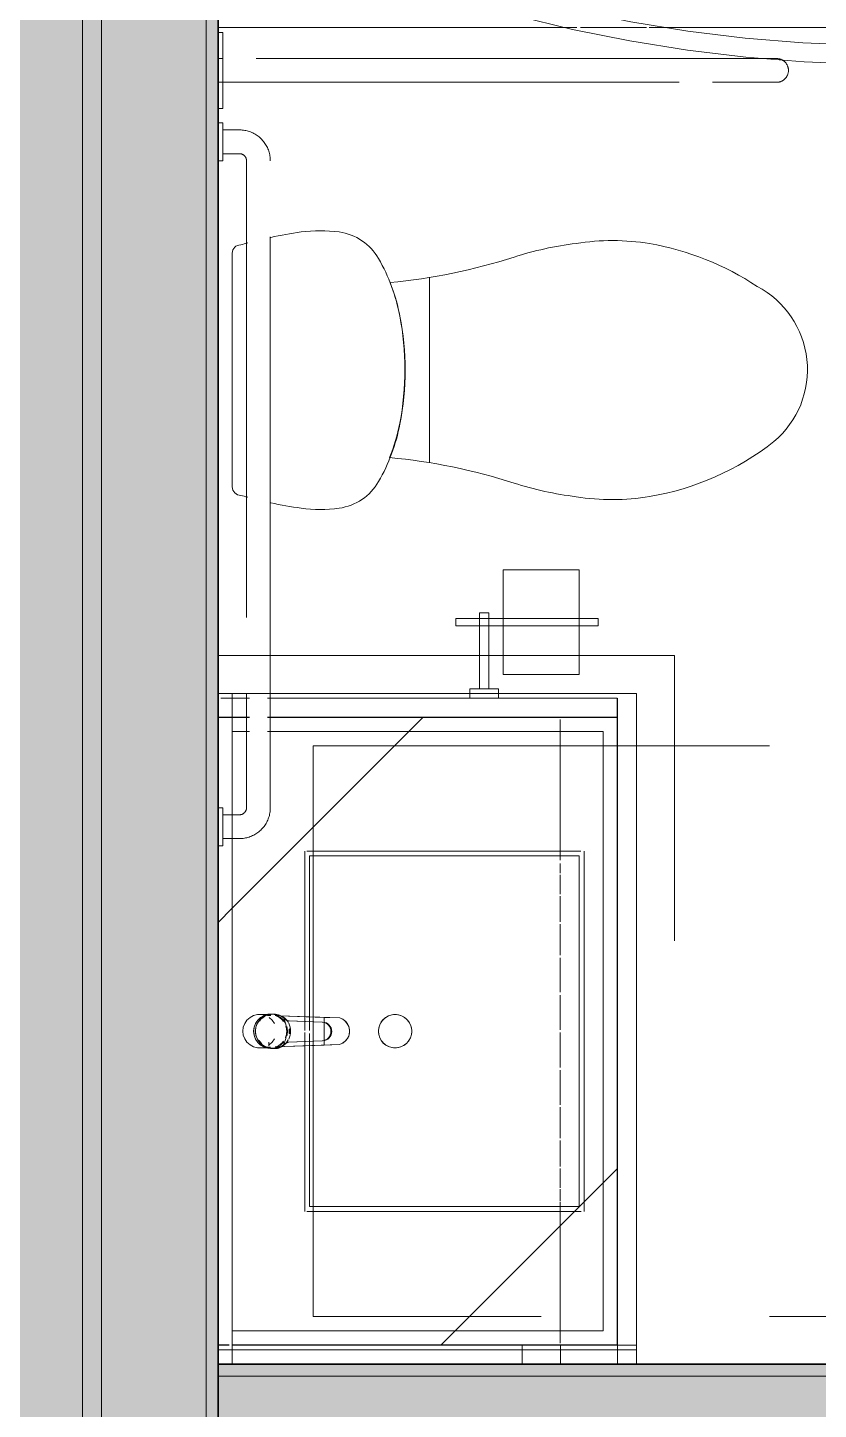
# Model space of a CAD drawing. Header units: inches. Extents: x 6 to 8416, y -388 to 6104.
# Drawn here: x 7219.4 to 7261, y 154.8 to 227.4 of the extents above; entities that cross this region are included whole.
import ezdxf

# ---------------------------------------------------------------- set-up
doc = ezdxf.new("R2010")
doc.units = ezdxf.units.IN
doc.header["$MEASUREMENT"] = 0
for name, pattern in [('Dash 1_16_', [48, 24, -24]), ('Hidden 1_16_', [36, 24, -12]), ('Hidden 3_16_', [13.5, 9, -4.5])]:
    doc.linetypes.add(name, pattern=pattern)
for name, color, linetype, lineweight in [('A-GENM', 13, 'Continuous', 18), ('A-ROOM', 32, 'Continuous', 13), ('A-WALL', 113, 'Continuous', 25), ('A-WALL-PATT', 111, 'Continuous', 35), ('I-WALL', 2, 'Continuous', 25), ('P-SANR-FIXT', 6, 'Continuous', 18), ('Q-CASE', 31, 'Continuous', 18), ('Q-SPCQ', 91, 'Continuous', 18)]:
    doc.layers.add(name, color=color, linetype=linetype, lineweight=lineweight)
pattern_1 = [(315, (-172.448, 3102.125), (16.97056, 16.97056), [])]

# ---------------------------------------------------------------- blocks, each defined once
blk = doc.blocks.new('z Nested-Lav Basin-Rectangular - Rectangular-V115-LEVEL 3 - PLAN Copy 1 Copy 1')
at = {"layer": 'P-SANR-FIXT', "lineweight": 9}
for p, q in [((-9.469, 7.387), (-0.764, 7.387)), ((-9.469, 7.282), (-9.469, -7.141)), ((-0.537, 7.387), (-0.768, 7.387)), ((-0.764, 7.387), (-0.534, 7.387)), ((-0.073, 7.387), (-0.537, 7.387)), ((-0.534, 7.387), (-0.073, 7.387)), ((0.032, 7.387), (0.508, 7.387)), ((0.51, 7.387), (0.032, 7.387)), ((0.508, 7.387), (0.764, 7.387)), ((0.768, 7.387), (0.51, 7.387)), ((0.764, 7.387), (9.469, 7.387)), ((9.231, 7.387), (8.531, 7.387)), ((9.469, 7.387), (9.231, 7.387)), ((9.469, -7.139), (9.469, 7.278)), ((-9.219, -7.051), (-9.219, 7.137)), ((-9.219, 7.137), (-0.754, 7.137)), ((-0.759, 7.137), (-0.528, 7.137)), ((-0.754, 7.137), (-0.525, 7.137)), ((-0.528, 7.137), (-0.114, 7.137)), ((-0.525, 7.137), (-0.114, 7.137)), ((0.031, 7.137), (0.499, 7.137)), ((0.031, 7.137), (0.501, 7.137)), ((0.499, 7.137), (0.754, 7.137)), ((0.501, 7.137), (0.759, 7.137)), ((0.754, 7.137), (9.219, 7.137)), ((9.219, 7.137), (9.219, -7.051)), ((9.219, -7.051), (-9.219, -7.051)), ((9.469, -7.301), (-9.469, -7.301))]:
    blk.add_line(p, q, dxfattribs=at)
at = {"layer": 'P-SANR-FIXT', "lineweight": 9, "flags": 128}
for points in [[(-0.768, 7.387), (-2.107, 7.387), (-4.108, 7.387), (-5.904, 7.387), (-7.403, 7.387), (-8.531, 7.387), (-9.231, 7.387), (-9.469, 7.387)], [(8.531, 7.387), (7.403, 7.387), (5.904, 7.387), (4.108, 7.387), (2.107, 7.387), (0.768, 7.387)], [(-9.219, 7.137), (-8.988, 7.137), (-8.306, 7.137), (-7.208, 7.137), (-5.748, 7.137), (-4, 7.137)], [(-4, 7.137), (-2.051, 7.137), (-0.759, 7.137)], [(0.759, 7.137), (2.051, 7.137), (4, 7.137), (5.748, 7.137), (7.208, 7.137)], [(7.208, 7.137), (8.306, 7.137), (8.988, 7.137), (9.219, 7.137)], [(9.219, -7.051), (8.988, -7.051), (8.306, -7.051), (7.208, -7.051), (5.748, -7.051), (4, -7.051), (2.051, -7.051), (0, -7.051), (-2.051, -7.051), (-4, -7.051), (-5.748, -7.051), (-7.208, -7.051), (-8.306, -7.051), (-8.988, -7.051), (-9.219, -7.051)], [(-9.469, -7.301), (-9.231, -7.301), (-8.531, -7.301), (-7.403, -7.301), (-5.904, -7.301), (-4.108, -7.301), (-2.107, -7.301), (0, -7.301)], [(0, -7.301), (2.107, -7.301), (4.108, -7.301), (5.904, -7.301), (7.403, -7.301), (8.531, -7.301), (9.231, -7.301), (9.469, -7.301)]]:
    blk.add_lwpolyline(points, dxfattribs=at)
at = {"layer": 'P-SANR-FIXT'}
blk.add_circle((0, 2.637), 0.875, dxfattribs=at)
at = {"layer": 'P-SANR-FIXT', "lineweight": 9}
for points in [[(-0.875, 2.637), (-0.875, 2.738), (-0.839, 2.942), (-0.684, 3.211), (-0.447, 3.41), (-0.155, 3.516), (0.155, 3.516), (0.447, 3.41), (0.684, 3.21), (0.839, 2.942), (0.875, 2.738), (0.875, 2.637)], [(-0.822, 2.936), (-0.857, 2.84), (-0.875, 2.738), (-0.875, 2.637)], [(-0.67, 3.199), (-0.736, 3.121), (-0.787, 3.032), (-0.822, 2.936)], [(-0.438, 3.394), (-0.526, 3.343), (-0.605, 3.277), (-0.67, 3.199)], [(-0.152, 3.498), (-0.252, 3.481), (-0.349, 3.445), (-0.438, 3.394)], [(0.152, 3.498), (0.052, 3.516), (-0.052, 3.516), (-0.152, 3.498)], [(0.438, 3.394), (0.349, 3.445), (0.252, 3.481), (0.152, 3.498)], [(0.67, 3.199), (0.605, 3.277), (0.526, 3.343), (0.438, 3.394)], [(0.822, 2.936), (0.787, 3.031), (0.736, 3.121), (0.67, 3.199)], [(0.875, 2.637), (0.875, 2.738), (0.857, 2.84), (0.822, 2.936)], [(-0.875, 2.637), (-0.875, 2.535), (-0.857, 2.433), (-0.822, 2.337)], [(0.875, 2.637), (0.875, 2.535), (0.839, 2.331), (0.684, 2.063), (0.447, 1.863), (0.155, 1.757), (-0.155, 1.757), (-0.447, 1.863), (-0.684, 2.062), (-0.839, 2.331), (-0.875, 2.535), (-0.875, 2.637)], [(-0.822, 2.337), (-0.787, 2.242), (-0.736, 2.152), (-0.67, 2.074)], [(0.67, 2.074), (0.736, 2.152), (0.787, 2.242), (0.822, 2.337)], [(0.822, 2.337), (0.857, 2.433), (0.875, 2.535), (0.875, 2.637)], [(-0.67, 2.074), (-0.605, 1.996), (-0.526, 1.93), (-0.438, 1.879)], [(-0.438, 1.879), (-0.349, 1.828), (-0.252, 1.793), (-0.152, 1.775)], [(-0.152, 1.775), (-0.052, 1.757), (0.052, 1.757), (0.152, 1.775)], [(0.152, 1.775), (0.252, 1.793), (0.349, 1.828), (0.438, 1.879)], [(0.438, 1.879), (0.526, 1.93), (0.605, 1.996), (0.67, 2.074)]]:
    blk.add_open_spline(points, degree=3, dxfattribs=at)
blk = doc.blocks.new('z Nested-Faucet-BA-Sngl Handle - Faucet-2223331-LEVEL 3 - PLAN Copy 1 Copy 1')
at = {"layer": 'P-SANR-FIXT'}
for p, q in [((-0.878, 1.628), (-0.878, 1.072)), ((-0.586, 1.721), (-0.73, 1.571)), ((0.878, 1.072), (0.878, 1.628)), ((-0.913, 0.847), (-0.913, 0.806)), ((-0.892, 1.197), (-0.904, 1.059)), ((-0.904, 1.059), (-0.904, 0.911)), ((-0.904, 1.059), (-0.901, 0.993)), ((-0.837, 1.3), (-0.837, 1.146)), ((-0.837, 1.146), (-0.837, 1.058)), ((-0.837, 1.058), (-0.829, 1.058)), ((-0.829, 1.058), (-0.837, 1.058)), ((-0.82, 0.808), (-0.697, -2.584)), ((-0.727, -1.767), (-0.82, 0.808)), ((-0.772, 1.146), (-0.57, 1.146)), ((-0.723, 1.126), (-0.582, 0.966)), ((-0.582, 0.966), (-0.408, 0.845)), ((0.408, 0.845), (0.582, 0.966)), ((0.582, 0.966), (0.723, 1.126)), ((0.828, 1.029), (0.835, 1.214)), ((0.836, 1.232), (0.832, 1.146)), ((0.836, 1.232), (0.85, 1.232)), ((0.85, 1.232), (0.836, 1.232)), ((0.85, 1.3), (0.85, 1.232)), ((0.85, 1.232), (0.85, 1.3)), ((0.89, 0.926), (0.89, 0.966)), ((0.904, 1.059), (0.892, 1.197)), ((0.901, 0.993), (0.904, 1.059)), ((0.904, 0.911), (0.904, 1.059)), ((-0.567, 0.126), (-0.5, -1.664)), ((-0.567, 0.085), (-0.567, 0.126)), ((-0.502, -1.664), (-0.567, 0.085)), ((-0.118, 0.06), (-0.118, 0.019)), ((-0.118, 0.019), (-0.114, 0.019)), ((-0.118, 0.019), (-0.114, 0.019)), ((-0.114, 0.019), (-0.102, 0.019)), ((-0.114, 0.019), (-0.102, 0.019)), ((-0.102, 0.019), (-0.084, 0.019)), ((-0.102, 0.019), (-0.084, 0.019)), ((-0.084, 0.019), (-0.059, 0.019)), ((-0.084, 0.019), (-0.059, 0.019)), ((-0.059, 0.019), (-0.031, 0.019)), ((-0.059, 0.019), (-0.031, 0.019)), ((-0.031, 0.019), (0, 0.019)), ((-0.031, 0.019), (0, 0.019)), ((0, 0.019), (0.031, 0.019)), ((0, 0.019), (0.031, 0.019)), ((0.031, 0.019), (0.059, 0.019)), ((0.031, 0.019), (0.059, 0.019)), ((0.059, 0.019), (0.084, 0.019)), ((0.059, 0.019), (0.084, 0.019)), ((0.084, 0.019), (0.102, 0.019)), ((0.084, 0.019), (0.102, 0.019)), ((0.102, 0.019), (0.114, 0.019)), ((0.102, 0.019), (0.114, 0.019)), ((0.114, 0.019), (0.118, 0.019)), ((0.114, 0.019), (0.118, 0.019)), ((0.118, 0.019), (0.118, 0.06)), ((0.476, -1.663), (0.538, 0.119)), ((0.538, 0.078), (0.477, -1.663)), ((0.538, 0.078), (0.538, 0.119)), ((0.608, 0.226), (0.608, 0.267)), ((0.697, -2.591), (0.812, 0.587)), ((0.812, 0.587), (0.727, -1.767)), ((-0.697, -2.584), (-0.727, -1.767)), ((-0.727, -1.767), (0.727, -1.767)), ((0.727, -1.767), (0.697, -2.591)), ((-0.63, -2.738), (-0.697, -2.584)), ((-0.53, -2.874), (-0.63, -2.738)), ((0.628, -2.745), (0.527, -2.879)), ((0.697, -2.591), (0.628, -2.745))]:
    blk.add_line(p, q, dxfattribs=at)
at = {"layer": 'P-SANR-FIXT', "flags": 128}
for points in [[(0, 2.513), (-0.21, 2.488), (-0.408, 2.412), (-0.582, 2.291), (-0.723, 2.131), (-0.821, 1.942), (-0.872, 1.735), (-0.872, 1.522), (-0.83, 1.338)], [(0.83, 1.338), (0.872, 1.522), (0.872, 1.735), (0.821, 1.942), (0.723, 2.131), (0.582, 2.291), (0.408, 2.412), (0.21, 2.488), (0, 2.513)], [(-0.74, 0.375), (-0.843, 0.574), (-0.897, 0.793), (-0.898, 1.019), (-0.846, 1.238), (-0.745, 1.438), (-0.601, 1.607), (-0.421, 1.736), (-0.217, 1.816), (0, 1.844)], [(-0.73, 1.571), (-0.834, 1.393), (-0.892, 1.197)], [(0, 1.929), (-0.211, 1.905), (-0.41, 1.834), (-0.586, 1.721)], [(0.892, 1.197), (0.834, 1.393), (0.73, 1.571), (0.586, 1.721), (0.41, 1.834), (0.211, 1.905), (0, 1.929)], [(0, 1.844), (0.217, 1.816), (0.421, 1.736), (0.601, 1.607), (0.745, 1.438), (0.846, 1.238), (0.898, 1.019), (0.897, 0.793), (0.843, 0.574), (0.74, 0.375)], [(0, 0.193), (-0.375, 0.243), (-0.74, 0.375)], [(0.74, 0.375), (0.38, 0.244), (0, 0.193)], [(-0.697, -2.584), (-0.622, -2.753), (-0.506, -2.898), (-0.358, -3.009), (-0.187, -3.079), (-0.003, -3.103), (0.181, -3.081), (0.353, -3.013), (0.503, -2.903), (0.62, -2.76), (0.697, -2.591)], [(0.527, -2.879), (0.397, -2.987), (0.246, -3.061), (0.081, -3.099), (-0.087, -3.098), (-0.251, -3.059), (-0.401, -2.982), (-0.53, -2.874)]]:
    blk.add_lwpolyline(points, dxfattribs=at)
at = {"layer": 'P-SANR-FIXT'}
for centre, major_axis, ratio, start_param, end_param in [((0, 1.072), (0.878, 0), 0.992546, 1.570796, 2.827433), ((0, 1.072), (-0.878, 0), 0.992546, 4.712389, 5.969026), ((0.006, 0.973), (0.888, 0), 0.981627, 0.933909, 2.665692), ((0.006, 0.932), (0.888, 0), 0.981627, 2.170897, 2.418294), ((0, 1.072), (0.878, 0), 0.992546, 0.314159, 1.570796), ((0, 1.072), (0.878, 0), 0.992546, 0.314159, 1.570796), ((0.011, 0.98), (0.879, 0), 0.981627, 0.042013, 0.933909), ((0.011, 0.939), (0.879, 0), 0.981627, 0.710935, 0.933909), ((0.011, 0.939), (0.879, 0), 0.981627, 0.487961, 0.710935), ((0.254, 0.847), (1.168, 0), 0.981627, 2.665692, 3.178986), ((0.254, 0.806), (1.168, 0), 0.981627, 2.964137, 3.178986), ((-0.322, 0.826), (0.591, 0), 0.981627, 3.178986, 3.714688), ((-0.322, 0.785), (0.591, 0), 0.981627, 3.178986, 3.714688), ((0, 1.061), (0.904, 0), 0.992546, 3.217646, 3.715894), ((0, 1.072), (0.878, 0), 0.992546, 5.340708, 5.969026), ((0, 1.072), (0.878, 0), 0.992546, 5.340708, 5.969026), ((0, 1.061), (0.904, 0), 0.992546, 5.760739, 5.987105), ((-0.314, 0.966), (1.204, 0), 0.981627, 5.996826, 6.325199), ((-0.314, 0.926), (1.204, 0), 0.981627, 5.996826, 6.161012), ((0, 1.072), (0.878, 0), 0.992546, 6.230844, 6.449596), ((-0.314, 0.926), (-1.204, 0), 0.981627, 3.01942, 3.141593), ((-0.314, 0.926), (1.204, 0), 0.981627, 0, 0.042013), ((0.566, 1.388), (1.648, 0), 0.981627, 3.714688, 3.860385), ((0.566, 1.348), (1.648, 0), 0.981627, 3.714688, 3.787537), ((0, 1.072), (0.878, 0), 0.992546, 3.551058, 4.075712), ((0, 1.072), (0.878, 0), 0.992546, 3.551058, 4.075712), ((0.566, 1.348), (1.648, 0), 0.981627, 3.787537, 3.860385), ((0, 1.061), (0.904, 0), 0.992546, 3.750335, 4.060308), ((0, 0.89), (0.904, 0), 0.992546, 3.752746, 4.180072), ((-1.05, 0), (0.5, 0), 0.981627, 0.402972, 0.718792), ((-1.05, -0.04), (0.5, 0), 0.981627, 0.258592, 0.718792), ((-1.05, 0), (0.5, 0), 0.981627, 0.258592, 0.402972), ((0, 0.89), (0.904, 0), 0.992546, 4.232568, 4.712389), ((0, 1.072), (0.878, 0), 0.992546, 4.304525, 4.702797), ((0, 1.072), (0.878, 0), 0.992546, 4.304525, 4.702797), ((0, 1.061), (0.904, 0), 0.992546, 4.44211, 4.712389), ((0, 1.061), (-0.904, 0), 0.992546, 1.570796, 1.844377), ((0, 0.89), (0.904, 0), 0.992546, 4.712389, 5.19221), ((0, 1.072), (0.878, 0), 0.992546, 4.721981, 5.021918), ((0, 1.072), (0.878, 0), 0.992546, 4.721981, 5.021918), ((0, 1.061), (0.904, 0), 0.992546, 5.210637, 5.708884), ((0, 0.89), (0.904, 0), 0.992546, 5.234976, 5.672032), ((1.193, -0.131), (0.689, 0), 0.981627, 2.584339, 2.826182), ((1.193, -0.091), (0.689, 0), 0.981627, 2.708663, 2.826182), ((1.193, -0.091), (0.689, 0), 0.981627, 2.584339, 2.708663), ((0.057, 0.859), (0.817, 0), 0.981627, 5.452534, 5.996826), ((0.057, 0.818), (0.817, 0), 0.981627, 5.452534, 5.633965), ((0.057, 0.818), (0.817, 0), 0.981627, 5.633965, 5.815395), ((0.057, 0.818), (0.817, 0), 0.981627, 5.815395, 5.996826), ((-0.012, -1.647), (0.488, 0), 0.981627, 3.17816, 6.248991), ((-0.012, -1.687), (0.488, 0), 0.981627, 3.17816, 6.248991)]:
    blk.add_ellipse(centre, major_axis=major_axis, ratio=ratio, start_param=start_param, end_param=end_param, dxfattribs=at)
for points in [[(-0.115, 0.063), (-0.117, 0.062), (-0.118, 0.061), (-0.118, 0.06)], [(-0.118, 0.06), (-0.118, 0.059), (-0.117, 0.058), (-0.115, 0.056)], [(-0.106, 0.065), (-0.108, 0.065), (-0.112, 0.064), (-0.114, 0.063), (-0.115, 0.063)], [(-0.115, 0.056), (-0.113, 0.055), (-0.11, 0.054), (-0.106, 0.052)], [(-0.092, 0.066), (-0.098, 0.066), (-0.103, 0.065), (-0.106, 0.065)], [(-0.106, 0.052), (-0.103, 0.051), (-0.098, 0.049), (-0.093, 0.048)], [(-0.093, 0.048), (-0.087, 0.047), (-0.081, 0.045), (-0.074, 0.044)], [(-0.074, 0.067), (-0.081, 0.067), (-0.087, 0.066), (-0.092, 0.066)], [(-0.051, 0.067), (-0.059, 0.067), (-0.067, 0.067), (-0.074, 0.067)], [(-0.074, 0.044), (-0.067, 0.043), (-0.059, 0.042), (-0.052, 0.041)], [(-0.052, 0.041), (-0.048, 0.04), (-0.039, 0.039), (-0.031, 0.039), (-0.027, 0.039)], [(-0.026, 0.067), (-0.035, 0.067), (-0.043, 0.067), (-0.051, 0.067)], [(-0.027, 0.039), (-0.018, 0.038), (-0.009, 0.038), (0, 0.038)], [(0, 0.067), (-0.009, 0.067), (-0.018, 0.067), (-0.026, 0.067)], [(0.026, 0.067), (0.018, 0.067), (0.009, 0.067), (0, 0.067)], [(0, 0.038), (0.009, 0.038), (0.018, 0.038), (0.027, 0.039)], [(0.051, 0.067), (0.047, 0.067), (0.039, 0.067), (0.031, 0.067), (0.026, 0.067)], [(0.027, 0.039), (0.035, 0.039), (0.044, 0.04), (0.052, 0.041)], [(0.074, 0.067), (0.067, 0.067), (0.059, 0.067), (0.051, 0.067)], [(0.052, 0.041), (0.06, 0.042), (0.067, 0.043), (0.074, 0.044)], [(0.092, 0.066), (0.087, 0.066), (0.081, 0.067), (0.074, 0.067)], [(0.074, 0.044), (0.081, 0.045), (0.087, 0.047), (0.093, 0.048)], [(0.106, 0.065), (0.103, 0.065), (0.098, 0.066), (0.092, 0.066)], [(0.093, 0.048), (0.098, 0.049), (0.103, 0.051), (0.106, 0.052)], [(0.115, 0.063), (0.113, 0.064), (0.11, 0.064), (0.106, 0.065)], [(0.106, 0.052), (0.108, 0.053), (0.112, 0.055), (0.114, 0.056), (0.115, 0.056)], [(0.118, 0.06), (0.118, 0.061), (0.117, 0.062), (0.115, 0.063)], [(0.115, 0.056), (0.117, 0.058), (0.118, 0.059), (0.118, 0.06)]]:
    blk.add_open_spline(points, degree=3, dxfattribs=at)
blk = doc.blocks.new('z Nested-Clearance-Plumbing-AM - Clearance-1978450-LEVEL 3 - PLAN Copy 1 Copy 1')
at = {"layer": 'A-GENM', "linetype": 'Hidden 1_16_', "lineweight": 9}
for p, q in [((-15, -48), (-15, 0)), ((-15, 0), (-0.748, 0)), ((-0.748, 0), (-0.518, 0)), ((-0.518, 0), (0.492, 0)), ((0.492, 0), (0.748, 0)), ((0.748, 0), (15, 0)), ((15, 0), (15, -48))]:
    blk.add_line(p, q, dxfattribs=at)
blk = doc.blocks.new('PL BA Toilet-Unit-Two Piece-ICC ADA-AM - ICC Type B_ Side Approach_ Swing Up Bar-V126-LEVEL 3 - PLAN Copy 1 Copy 1')
at = {"layer": 'A-GENM', "linetype": 'Hidden 1_16_', "lineweight": 9}
for p, q in [((48, 56), (48, 24)), ((0, 47.172), (0, 23.578)), ((33, 24), (33, 0)), ((33, 24), (48, 24)), ((0, 23.578), (0, 22.678)), ((0, 22.536), (0, 19.066)), ((0, 18.875), (0, 18.276)), ((0, 18.276), (0, 6)), ((0, 6), (0, 0))]:
    blk.add_line(p, q, dxfattribs=at)
blk = doc.blocks.new('GM BA Vanity-Single - Lav Cab _ Apron-ICC ADA-AM - 33_ Sink Cab_End Panel - Forward-V128-LEVEL 3 - PLAN Copy 1 Copy 1')
at = {"layer": 'A-GENM'}
for p, q in [((0, 0), (0, -16)), ((0, -0.75), (0, 0)), ((0, 0), (0, -0.75)), ((0, -0.75), (0, 0)), ((0, 0), (0, -0.75)), ((0, 0), (0.75, 0)), ((0, -0.75), (0, 0)), ((0.75, -16), (0.75, 0)), ((0.75, 0), (0.75, -0.75)), ((0.75, 0), (35.25, 0)), ((35.25, -0.75), (35.25, 0)), ((35.25, 0), (35.25, -0.75)), ((35.25, -0.75), (35.25, 0)), ((35.25, 0), (35.25, -0.75)), ((0, -16), (0, -0.75)), ((0, -0.75), (35.25, -0.75)), ((0.75, -0.75), (0, -0.75)), ((0, -0.75), (0, -16)), ((0, -16), (0, -0.75)), ((0.75, -0.75), (0.75, -16)), ((35.25, -0.75), (0.75, -0.75)), ((35.25, -22), (35.25, -0.75)), ((35.25, -0.75), (35.25, -1.664)), ((35.25, -2.601), (35.25, -22)), ((8.281, -4.813), (16.746, -4.813)), ((8.281, -19), (8.281, -4.813)), ((16.746, -4.813), (8.281, -4.813)), ((8.281, -4.813), (8.281, -19)), ((16.746, -4.813), (16.975, -4.813)), ((16.975, -4.813), (16.746, -4.813)), ((16.975, -4.813), (17.386, -4.813)), ((17.386, -4.813), (16.975, -4.813)), ((17.531, -4.813), (17.999, -4.813)), ((17.999, -4.813), (17.531, -4.813)), ((17.999, -4.813), (18.254, -4.813)), ((18.254, -4.813), (17.999, -4.813)), ((18.254, -4.813), (26.719, -4.813)), ((26.719, -4.813), (18.254, -4.813)), ((26.719, -4.813), (26.719, -19)), ((26.719, -19), (26.719, -4.813)), ((0, -16), (0, -22)), ((0, -22), (0, -16)), ((0, -16), (0, -22)), ((0, -22), (0, -16)), ((0.75, -22), (0.75, -16)), ((0.75, -16), (0.75, -22)), ((26.719, -19), (8.281, -19)), ((8.281, -19), (26.719, -19)), ((0, -22), (0.75, -22)), ((0.75, -22), (0, -22)), ((0, -22), (0.75, -22)), ((0.75, -22), (0, -22)), ((0.75, -22), (1, -22)), ((1, -22), (0.75, -22)), ((1, -22), (35.25, -22)), ((35.25, -22), (1, -22))]:
    blk.add_line(p, q, dxfattribs=at)
blk = doc.blocks.new('GM Outlet Zone-AM - GM Outlet Zone-AM-V130-LEVEL 3 - PLAN Copy 1 Copy 1')
at = {"layer": 'A-GENM', "linetype": 'Dash 1_16_', "lineweight": 9}
for p, q in [((-3, 0), (3, 0)), ((3, 0), (-3, 0)), ((-3, -0.75), (-3, 0)), ((-3, 0), (-3, -1)), ((3, 0), (3, -0.75)), ((3, 0), (3, -1)), ((-3, -1), (-3, -0.75)), ((-3, -1), (3, -1)), ((3, -1), (-3, -1)), ((3, -0.75), (3, -1))]:
    blk.add_line(p, q, dxfattribs=at)
blk = doc.blocks.new('SE BA Shower Curtain Rod-AM - 1_ Dia__ 76_ AFF-V133-LEVEL 3 - PLAN Copy 1 Copy 1')
at = {"layer": 'Q-SPCQ', "flags": 128}
for points in [[(56.625, 0.464), (53.782, -0.604), (50.896, -1.558), (47.974, -2.395), (45.022, -3.115), (42.042, -3.716), (39.041, -4.198), (36.024, -4.56), (32.994, -4.8), (29.957, -4.919), (26.917, -4.916), (23.881, -4.792), (20.851, -4.547), (17.834, -4.181), (14.834, -3.694), (11.856, -3.088), (8.904, -2.363), (5.984, -1.52), (3.099, -0.562), (0.375, 0.464)], [(0.375, -0.604), (2.885, -1.547), (5.809, -2.513), (8.769, -3.362), (11.761, -4.091), (14.779, -4.7), (17.82, -5.189), (20.877, -5.555), (23.947, -5.798), (27.024, -5.919), (30.103, -5.916), (33.18, -5.791), (36.25, -5.542), (39.306, -5.171), (42.346, -4.678), (45.364, -4.063), (48.354, -3.329), (51.313, -2.475), (54.235, -1.504), (56.625, -0.605)]]:
    blk.add_lwpolyline(points, dxfattribs=at)
blk = doc.blocks.new('z Nested-Toilet-2 Piece - z Nested-Toilet-2 Piece-2223281-LEVEL 3 - PLAN Copy 1 Copy 1')
at = {"layer": 'P-SANR-FIXT'}
for p, q in [((6.142, -0.75), (-6.142, -0.75)), ((-4.871, -11.127), (4.871, -11.127))]:
    blk.add_line(p, q, dxfattribs=at)
for centre, radius, start, end in [((15.604, -7.568), 23.085, 163.96347, 164.9127), ((-6.142, -1.191), 0.441, 90, 180), ((6.142, -1.191), 0.441, 360, 90), ((-15.604, -7.568), 23.085, 15.0873, 16.03653), ((15.604, -7.568), 23.085, 168, 172.03653), ((-15.604, -7.568), 23.085, 7.96347, 12), ((-0.11, -5.37), 7.218, 172.03653, 187.96347), ((0.11, -5.37), 7.218, 352.03653, 7.96347), ((-4.438, -5.975), 2.848, 187.96347, 240.03653), ((4.438, -5.975), 2.848, 299.96347, 352.03653), ((-1.009, -0.027), 9.713, 240.03653, 259.16223), ((1.009, -0.027), 9.713, 280.83777, 299.96347), ((-35.243, -6.16), 30.776, 342.20163, 354.66929), ((-0.935, -0.044), 9.694, 247.78695, 259.00274), ((1.014, -0.023), 9.709, 280.88948, 291.6938), ((35.243, -6.16), 30.776, 185.37772, 197.79837), ((0, 4.969), 14.81, 258.96223, 281.03777), ((0.023, 4.972), 14.801, 259.06665, 281.00376), ((10.95, -20.977), 17.735, 162.23796, 173.05026), ((-10.95, -20.977), 17.735, 6.94974, 17.76204), ((5.191, -20.738), 11.999, 170.85857, 189.41128), ((-5.191, -20.738), 11.999, 350.58872, 9.14143), ((7.716, -20.256), 14.569, 189.65703, 218.04413), ((-7.716, -20.256), 14.569, 326.24483, 350.34297), ((0.025, -26.068), 4.932, 219.93666, 332.42756)]:
    blk.add_arc(centre, radius, start, end, dxfattribs=at)
blk = doc.blocks.new('z Nested-Toilet Grab Bars - z Nested-Toilet Grab Bars-V134-LEVEL 3 - PLAN Copy 1 Copy 1')
at = {"layer": 'A-GENM', "linetype": 'Dash 1_16_', "lineweight": 9}
for p, q in [((-42.623, 0), (-42.901, 0)), ((-42.623, 0), (-42.901, 0)), ((-42.223, 0), (-42.623, 0)), ((-42.223, 0), (-42.623, 0)), ((-41.777, 0), (-42.223, 0)), ((-41.777, 0), (-42.223, 0)), ((-41.377, 0), (-41.777, 0)), ((-41.377, 0), (-41.777, 0)), ((-41.099, 0), (-41.377, 0)), ((-41.099, 0), (-41.377, 0)), ((-4.25, 0), (-4.25, -0.25)), ((-4.25, 0), (-4.25, -0.25)), ((-0.25, 0), (-0.25, -0.25)), ((-0.25, -0.25), (-0.25, 0)), ((-43, 0), (-43, -0.25)), ((-43, -0.25), (-42.901, -0.25)), ((-43, -0.25), (-42.901, -0.25)), ((-42.901, -0.25), (-42.623, -0.25)), ((-42.901, -0.25), (-42.223, -0.25)), ((-42.625, -0.25), (-42.625, -0.75)), ((-42.563, -0.25), (-42.625, -0.25)), ((-42.563, -0.25), (-42.625, -0.25)), ((-42.623, -0.25), (-42.223, -0.25)), ((-42.39, -0.25), (-42.563, -0.25)), ((-42.39, -0.25), (-42.563, -0.25)), ((-41.61, -0.25), (-42.39, -0.25)), ((-42.139, -0.25), (-42.39, -0.25)), ((-42.223, -0.25), (-41.777, -0.25)), ((-42.223, -0.25), (-41.099, -0.25)), ((-41.861, -0.25), (-42.139, -0.25)), ((-41.61, -0.25), (-41.861, -0.25)), ((-41.777, -0.25), (-41.377, -0.25)), ((-41.437, -0.25), (-41.61, -0.25)), ((-41.437, -0.25), (-41.61, -0.25)), ((-41.375, -0.25), (-41.437, -0.25)), ((-41.375, -0.25), (-41.437, -0.25)), ((-41.377, -0.25), (-41.099, -0.25)), ((-41.375, -0.75), (-41.375, -0.25)), ((-41.099, -0.25), (-41, -0.25)), ((-41.099, -0.25), (-41, -0.25)), ((-41, -0.25), (-41, 0)), ((-7, 0), (-7, -0.25)), ((-7, -0.25), (-5, -0.25)), ((-7, -0.25), (-5, -0.25)), ((-6.625, -0.25), (-6.625, -1.125)), ((-5.375, -0.25), (-6.625, -0.25)), ((-5.375, -0.25), (-6.625, -0.25)), ((-5.375, -1.125), (-5.375, -0.25)), ((-5, -0.25), (-5, 0)), ((-0.25, -0.25), (-4.25, -0.25)), ((-4.25, -0.25), (-2.854, -0.25)), ((-2.875, 0), (-2.875, -0.25)), ((-2.875, 0), (-2.875, -0.25)), ((-2.875, -0.25), (-2.875, -26)), ((-2.875, -0.25), (-2.875, -26)), ((-1.647, -0.25), (-0.25, -0.25)), ((-1.625, -0.25), (-1.625, 0)), ((-1.625, -0.25), (-1.625, 0)), ((-1.625, -26), (-1.625, -0.25)), ((-1.625, -26), (-1.625, -0.25)), ((-42.625, -0.75), (-42.625, -1.125)), ((-42.625, -1.125), (-42.624, -1.19)), ((-42.624, -1.19), (-42.62, -1.255)), ((-42.62, -1.255), (-42.613, -1.32)), ((-42.613, -1.32), (-42.604, -1.384)), ((-42.604, -1.384), (-42.593, -1.448)), ((-42.593, -1.448), (-42.578, -1.511)), ((-41.375, -1.125), (-41.375, -0.75)), ((-41.375, -1.129), (-41.375, -1.125)), ((-41.375, -1.144), (-41.375, -1.129)), ((-41.373, -1.159), (-41.375, -1.144)), ((-41.372, -1.174), (-41.373, -1.159)), ((-41.37, -1.189), (-41.372, -1.174)), ((-41.367, -1.203), (-41.37, -1.189)), ((-41.363, -1.218), (-41.367, -1.203)), ((-41.359, -1.233), (-41.363, -1.218)), ((-41.355, -1.247), (-41.359, -1.233)), ((-41.35, -1.261), (-41.355, -1.247)), ((-41.344, -1.275), (-41.35, -1.261)), ((-41.338, -1.288), (-41.344, -1.275)), ((-41.331, -1.302), (-41.338, -1.288)), ((-41.323, -1.315), (-41.331, -1.302)), ((-41.316, -1.328), (-41.323, -1.315)), ((-41.307, -1.34), (-41.316, -1.328)), ((-41.298, -1.352), (-41.307, -1.34)), ((-41.289, -1.364), (-41.298, -1.352)), ((-41.279, -1.375), (-41.289, -1.364)), ((-41.269, -1.386), (-41.279, -1.375)), ((-41.258, -1.397), (-41.269, -1.386)), ((-41.247, -1.407), (-41.258, -1.397)), ((-41.236, -1.417), (-41.247, -1.407)), ((-41.224, -1.426), (-41.236, -1.417)), ((-41.212, -1.435), (-41.224, -1.426)), ((-41.199, -1.443), (-41.212, -1.435)), ((-41.186, -1.45), (-41.199, -1.443)), ((-41.173, -1.458), (-41.186, -1.45)), ((-42.578, -1.511), (-42.562, -1.574)), ((-42.562, -1.574), (-42.543, -1.636)), ((-42.543, -1.636), (-42.521, -1.697)), ((-42.521, -1.697), (-42.497, -1.758)), ((-42.497, -1.758), (-42.47, -1.817)), ((-42.47, -1.817), (-42.441, -1.875)), ((-42.441, -1.875), (-42.41, -1.932)), ((-42.41, -1.932), (-42.377, -1.988)), ((-42.377, -1.988), (-42.341, -2.043)), ((-42.341, -2.043), (-42.303, -2.095)), ((-42.303, -2.095), (-42.264, -2.147)), ((-42.264, -2.147), (-42.222, -2.197)), ((-41.16, -1.464), (-41.173, -1.458)), ((-41.146, -1.47), (-41.16, -1.464)), ((-41.132, -1.476), (-41.146, -1.47)), ((-41.118, -1.481), (-41.132, -1.476)), ((-41.104, -1.485), (-41.118, -1.481)), ((-41.089, -1.489), (-41.104, -1.485)), ((-41.075, -1.493), (-41.089, -1.489)), ((-41.06, -1.495), (-41.075, -1.493)), ((-41.045, -1.497), (-41.06, -1.495)), ((-41.03, -1.499), (-41.045, -1.497)), ((-41.015, -1.5), (-41.03, -1.499)), ((-41, -1.5), (-41.015, -1.5)), ((-35, -1.5), (-41, -1.5)), ((-7, -1.5), (-35, -1.5)), ((-42.222, -2.197), (-42.178, -2.244)), ((-42.178, -2.244), (-42.132, -2.291)), ((-42.132, -2.291), (-42.085, -2.335)), ((-42.085, -2.335), (-42.035, -2.377)), ((-42.035, -2.377), (-41.984, -2.418)), ((-41.984, -2.418), (-41.932, -2.456)), ((-41.932, -2.456), (-41.878, -2.492)), ((-41.878, -2.492), (-41.823, -2.526)), ((-41.823, -2.526), (-41.766, -2.558)), ((-41.766, -2.558), (-41.708, -2.588)), ((-41.708, -2.588), (-41.649, -2.615)), ((-41.649, -2.615), (-41.589, -2.64)), ((-41.589, -2.64), (-41.528, -2.662)), ((-41.528, -2.662), (-41.466, -2.682)), ((-41.466, -2.682), (-41.403, -2.699)), ((-41.403, -2.699), (-41.34, -2.714)), ((-41.34, -2.714), (-41.276, -2.726)), ((-41.276, -2.726), (-41.212, -2.736)), ((-41.212, -2.736), (-41.147, -2.743)), ((-41.147, -2.743), (-41.083, -2.748)), ((-41.083, -2.748), (-41.018, -2.75)), ((-41.018, -2.75), (-41, -2.75)), ((-41, -2.75), (-35, -2.75)), ((-35, -2.75), (-7, -2.75)), ((-1.625, -28.685), (-1.625, -28.765)), ((-1.625, -28.786), (-1.625, -28.707)), ((-1.625, -28.765), (-1.625, -28.84)), ((-1.625, -28.859), (-1.625, -28.786)), ((-1.625, -28.84), (-1.625, -28.911)), ((-1.625, -28.929), (-1.625, -28.859)), ((-1.625, -28.911), (-1.625, -28.977)), ((-1.625, -28.994), (-1.625, -28.929)), ((-1.625, -28.977), (-1.625, -29.038)), ((-1.72, -29.707), (-1.734, -29.728)), ((-1.708, -29.686), (-1.72, -29.707)), ((-1.696, -29.664), (-1.708, -29.686)), ((-1.685, -29.641), (-1.696, -29.664)), ((-1.674, -29.618), (-1.685, -29.641)), ((-1.665, -29.595), (-1.674, -29.618)), ((-1.657, -29.572), (-1.665, -29.595)), ((-1.649, -29.548), (-1.657, -29.572)), ((-1.643, -29.524), (-1.649, -29.548)), ((-1.637, -29.499), (-1.643, -29.524)), ((-1.633, -29.475), (-1.637, -29.499)), ((-1.629, -29.45), (-1.633, -29.475)), ((-1.627, -29.425), (-1.629, -29.45)), ((-1.625, -29.4), (-1.627, -29.425)), ((-1.625, -29.146), (-1.625, -29.192)), ((-1.625, -29.204), (-1.625, -29.159)), ((-1.625, -29.192), (-1.625, -29.233)), ((-1.625, -29.244), (-1.625, -29.204)), ((-1.625, -29.233), (-1.625, -29.269)), ((-1.625, -29.278), (-1.625, -29.244)), ((-1.625, -29.269), (-1.625, -29.3)), ((-1.625, -29.308), (-1.625, -29.278)), ((-1.625, -29.3), (-1.625, -29.326)), ((-1.625, -29.332), (-1.625, -29.308)), ((-1.625, -29.326), (-1.625, -29.346)), ((-1.625, -29.351), (-1.625, -29.332)), ((-1.625, -29.346), (-1.625, -29.361)), ((-1.625, -29.364), (-1.625, -29.351)), ((-1.625, -29.361), (-1.625, -29.371)), ((-1.625, -29.372), (-1.625, -29.364)), ((-1.625, -29.371), (-1.625, -29.375)), ((-1.625, -29.375), (-1.625, -29.372)), ((-1.625, -29.375), (-1.625, -29.4))]:
    blk.add_line(p, q, dxfattribs=at)
at = {"layer": 'A-GENM', "linetype": 'Dash 1_16_', "lineweight": 9, "flags": 128}
for points in [[(-6.625, -1.125), (-6.625, -1.14), (-6.626, -1.155), (-6.628, -1.17), (-6.63, -1.185), (-6.632, -1.2), (-6.636, -1.214), (-6.64, -1.229), (-6.644, -1.243), (-6.649, -1.257), (-6.655, -1.271), (-6.661, -1.285), (-6.667, -1.298), (-6.675, -1.311), (-6.682, -1.324), (-6.69, -1.337), (-6.699, -1.349), (-6.708, -1.361), (-6.718, -1.372), (-6.728, -1.383), (-6.739, -1.394), (-6.75, -1.404), (-6.761, -1.414), (-6.773, -1.423), (-6.785, -1.432), (-6.797, -1.441), (-6.81, -1.448), (-6.823, -1.456), (-6.837, -1.463), (-6.85, -1.469), (-6.864, -1.475), (-6.878, -1.48), (-6.892, -1.484), (-6.907, -1.488), (-6.922, -1.492), (-6.936, -1.495), (-6.951, -1.497), (-6.966, -1.498), (-6.981, -1.5), (-6.996, -1.5), (-7, -1.5)], [(-7, -2.75), (-6.935, -2.749), (-6.87, -2.745), (-6.805, -2.738), (-6.741, -2.729), (-6.677, -2.718), (-6.614, -2.703), (-6.551, -2.687), (-6.489, -2.668), (-6.428, -2.646), (-6.367, -2.622), (-6.308, -2.595), (-6.25, -2.566), (-6.193, -2.535), (-6.137, -2.502), (-6.082, -2.466), (-6.03, -2.428), (-5.978, -2.389), (-5.928, -2.347), (-5.881, -2.303), (-5.834, -2.257), (-5.79, -2.21), (-5.748, -2.16), (-5.707, -2.109), (-5.669, -2.057), (-5.633, -2.003), (-5.599, -1.948), (-5.567, -1.891), (-5.537, -1.833), (-5.51, -1.774), (-5.485, -1.714), (-5.463, -1.653), (-5.443, -1.591), (-5.426, -1.528), (-5.411, -1.465), (-5.399, -1.401), (-5.389, -1.337), (-5.382, -1.272), (-5.377, -1.208), (-5.375, -1.143), (-5.375, -1.125)], [(-2.875, -29.375), (-2.875, -29.372), (-2.875, -29.364), (-2.875, -29.351), (-2.875, -29.332), (-2.875, -29.308), (-2.875, -29.278), (-2.875, -29.244), (-2.875, -29.204), (-2.875, -29.159), (-2.875, -29.109), (-2.875, -29.054), (-2.875, -28.994), (-2.875, -28.929), (-2.875, -28.859), (-2.875, -28.786), (-2.875, -28.707), (-2.875, -28.624), (-2.875, -28.537), (-2.875, -28.446), (-2.875, -28.351), (-2.875, -28.253), (-2.875, -28.15), (-2.875, -28.045), (-2.875, -27.936), (-2.875, -27.824), (-2.875, -27.708), (-2.875, -27.591), (-2.875, -27.47), (-2.875, -27.348), (-2.875, -27.223), (-2.875, -27.096), (-2.875, -26.968), (-2.875, -26.838), (-2.875, -26.706), (-2.875, -26.574), (-2.875, -26.44), (-2.875, -26.306), (-2.875, -26.171), (-2.875, -26.036), (-2.875, -26)], [(-2.875, -26), (-2.875, -26.135), (-2.875, -26.27), (-2.875, -26.404), (-2.875, -26.538), (-2.875, -26.671), (-2.875, -26.802), (-2.875, -26.933), (-2.875, -27.062), (-2.875, -27.189), (-2.875, -27.314), (-2.875, -27.438), (-2.875, -27.559), (-2.875, -27.677), (-2.875, -27.793), (-2.875, -27.906), (-2.875, -28.016), (-2.875, -28.122), (-2.875, -28.225), (-2.875, -28.325), (-2.875, -28.421), (-2.875, -28.513), (-2.875, -28.601), (-2.875, -28.685), (-2.875, -28.765), (-2.875, -28.84), (-2.875, -28.911), (-2.875, -28.977), (-2.875, -29.038), (-2.875, -29.094), (-2.875, -29.146), (-2.875, -29.192), (-2.875, -29.233), (-2.875, -29.269), (-2.875, -29.3), (-2.875, -29.326), (-2.875, -29.346), (-2.875, -29.361), (-2.875, -29.371), (-2.875, -29.375)], [(-1.625, -28.707), (-1.625, -28.624), (-1.625, -28.537), (-1.625, -28.446), (-1.625, -28.351), (-1.625, -28.253), (-1.625, -28.15), (-1.625, -28.045), (-1.625, -27.936), (-1.625, -27.824), (-1.625, -27.708), (-1.625, -27.591), (-1.625, -27.47), (-1.625, -27.348), (-1.625, -27.223), (-1.625, -27.096), (-1.625, -26.968), (-1.625, -26.838), (-1.625, -26.706), (-1.625, -26.574), (-1.625, -26.44), (-1.625, -26.306), (-1.625, -26.171), (-1.625, -26.036), (-1.625, -26)], [(-1.625, -26), (-1.625, -26.135), (-1.625, -26.27), (-1.625, -26.404), (-1.625, -26.538), (-1.625, -26.671), (-1.625, -26.802), (-1.625, -26.933), (-1.625, -27.062), (-1.625, -27.189), (-1.625, -27.314), (-1.625, -27.438), (-1.625, -27.559), (-1.625, -27.677), (-1.625, -27.793), (-1.625, -27.906), (-1.625, -28.016), (-1.625, -28.122), (-1.625, -28.225), (-1.625, -28.325), (-1.625, -28.421), (-1.625, -28.513), (-1.625, -28.601), (-1.625, -28.685)], [(-1.625, -29.159), (-1.625, -29.109), (-1.625, -29.054), (-1.625, -28.994)], [(-1.625, -29.038), (-1.625, -29.094), (-1.625, -29.146)], [(-2.25, -30), (-2.275, -30), (-2.3, -29.998), (-2.325, -29.996), (-2.35, -29.992), (-2.374, -29.988), (-2.399, -29.982), (-2.423, -29.976), (-2.447, -29.968), (-2.47, -29.96), (-2.493, -29.951), (-2.516, -29.94), (-2.539, -29.929), (-2.561, -29.917), (-2.582, -29.905), (-2.603, -29.891), (-2.623, -29.876), (-2.643, -29.861), (-2.662, -29.845), (-2.681, -29.828), (-2.698, -29.81), (-2.715, -29.792), (-2.732, -29.773), (-2.747, -29.754), (-2.762, -29.733), (-2.776, -29.713), (-2.789, -29.691), (-2.801, -29.67), (-2.813, -29.647), (-2.823, -29.625), (-2.833, -29.601), (-2.841, -29.578), (-2.849, -29.554), (-2.855, -29.53), (-2.861, -29.506), (-2.866, -29.481), (-2.87, -29.457), (-2.872, -29.432), (-2.874, -29.407), (-2.875, -29.382), (-2.875, -29.375)], [(-1.734, -29.728), (-1.749, -29.748), (-1.764, -29.768), (-1.78, -29.787), (-1.797, -29.806), (-1.815, -29.823), (-1.833, -29.84), (-1.852, -29.857), (-1.871, -29.872), (-1.892, -29.887), (-1.912, -29.901), (-1.934, -29.914), (-1.955, -29.926), (-1.978, -29.938), (-2, -29.948), (-2.024, -29.958), (-2.047, -29.966), (-2.071, -29.974), (-2.095, -29.98), (-2.119, -29.986), (-2.144, -29.991), (-2.168, -29.995), (-2.193, -29.997), (-2.218, -29.999), (-2.243, -30), (-2.25, -30)]]:
    blk.add_lwpolyline(points, dxfattribs=at)
blk = doc.blocks.new('CW BA Var LW - Double Doors _ Apron - AM - W x H x 21_ D - 5 1_2_ Apron-V1294-LEVEL 3 - PLAN Copy 1 Copy 1')
at = {"layer": 'Q-CASE', "lineweight": 9}
h = blk.add_hatch(dxfattribs=at)
h.set_pattern_fill('FP_95', color=256, style=0, pattern_type=2)
h.set_pattern_definition(pattern_1)
h.paths.add_polyline_path([(-14.262, -0.581), (-14.262, -21), (18.738, -21), (18.738, 0), (-14.262, 0), (-14.262, -0.18)])
h.paths.add_polyline_path([(-13.512, -1.017), (-13.512, -0.75), (17.988, -0.75), (17.988, -20.25), (-13.512, -20.25), (-13.512, -4.813)])
h = blk.add_hatch(dxfattribs=at)
h.set_pattern_fill('FP_95', color=256, style=0, pattern_type=2)
h.set_pattern_definition(pattern_1)
h.paths.add_polyline_path([(-13.512, -1.017), (-13.512, -20.25), (17.988, -20.25), (17.988, -0.75), (-13.512, -0.75)])
for p, q in [((-14.262, 0), (-14.262, -0.581)), ((-14.262, -0.581), (-14.262, 0)), ((-14.262, 0), (18.738, 0)), ((18.738, 0), (-14.262, 0)), ((18.738, 0), (18.738, -0.705)), ((18.738, -0.705), (18.738, 0)), ((-14.262, 0), (-14.262, -0.581)), ((-14.262, -0.581), (-14.262, 0)), ((-14.262, 0), (18.738, 0)), ((18.738, 0), (-14.262, 0)), ((18.738, 0), (18.738, -0.705)), ((18.738, -0.705), (18.738, 0)), ((-14.262, -0.75), (-14.262, -16)), ((-14.262, -16), (-14.262, -0.75)), ((-14.262, -0.75), (-14.262, -16)), ((-14.262, -16), (-14.262, -0.75)), ((-13.512, -0.75), (17.988, -0.75)), ((-13.512, -20.25), (-13.512, -0.75)), ((17.988, -0.75), (-13.512, -0.75)), ((-13.512, -0.75), (-13.512, -20.25)), ((17.988, -0.75), (17.988, -1.659)), ((17.988, -1.572), (17.988, -0.75)), ((18.738, -0.75), (18.738, -1.661)), ((18.738, -1.574), (18.738, -0.75)), ((18.738, -0.75), (18.738, -1.574)), ((18.738, -1.574), (18.738, -0.75)), ((17.988, -2.601), (17.988, -20.25)), ((17.988, -20.25), (17.988, -2.688)), ((18.738, -2.601), (18.738, -21)), ((18.738, -21), (18.738, -2.688)), ((18.738, -2.688), (18.738, -18)), ((18.738, -18), (18.738, -2.688)), ((-14.262, -16), (-14.262, -21)), ((-14.262, -21), (-14.262, -16)), ((-14.262, -16), (-14.262, -18)), ((-14.262, -18), (-14.262, -16)), ((-7.209, -18), (-14.151, -18)), ((-7.209, -18), (-14.151, -18)), ((-6.981, -18), (-7.209, -18)), ((-6.981, -18), (-7.209, -18)), ((-6.75, -18), (-6.965, -18)), ((-6.75, -18), (-6.965, -18)), ((-6.068, -18), (-6.702, -18)), ((-6.068, -18), (-6.702, -18)), ((-4.97, -18), (-5.991, -18)), ((-4.97, -18), (-5.991, -18)), ((-3.51, -18), (-4.867, -18)), ((-3.51, -18), (-4.867, -18)), ((-1.762, -18), (-3.387, -18)), ((-1.762, -18), (-3.387, -18)), ((0.186, -18), (-1.625, -18)), ((0.186, -18), (-1.625, -18)), ((2.164, -18), (0.338, -18)), ((2.164, -18), (0.338, -18)), ((4.138, -18), (2.311, -18)), ((4.138, -18), (2.311, -18)), ((6.1, -18), (4.289, -18)), ((6.1, -18), (4.289, -18)), ((7.862, -18), (6.238, -18)), ((7.862, -18), (6.238, -18)), ((9.342, -18), (7.986, -18)), ((9.342, -18), (7.986, -18)), ((10.466, -18), (9.445, -18)), ((10.466, -18), (9.445, -18)), ((11.05, -18), (10.544, -18)), ((11.05, -18), (10.544, -18)), ((11.44, -18), (11.225, -18)), ((11.44, -18), (11.225, -18)), ((11.685, -18), (11.456, -18)), ((11.685, -18), (11.456, -18)), ((17.988, -18), (11.685, -18)), ((17.988, -18), (11.685, -18)), ((18.627, -18), (18.002, -18)), ((18.627, -18), (18.002, -18)), ((17.988, -20.25), (-13.512, -20.25)), ((-13.512, -20.25), (17.988, -20.25)), ((18.738, -21), (-14.262, -21)), ((18.738, -21), (-14.262, -21)), ((-14.262, -21), (18.738, -21))]:
    blk.add_line(p, q, dxfattribs=at)
at = {"layer": 'Q-CASE', "linetype": 'Hidden 3_16_', "lineweight": 9}
for p, q in [((-14.262, 0), (-14.262, -0.581)), ((-14.262, -0.581), (-14.262, 0)), ((-14.262, 0), (18.738, 0)), ((18.738, 0), (-14.262, 0)), ((18.738, 0), (18.738, -0.705)), ((18.738, -0.705), (18.738, 0)), ((-14.262, -0.75), (-14.262, -16)), ((-14.262, -16), (-14.262, -0.75)), ((-13.512, -0.75), (17.988, -0.75)), ((-13.512, -20.25), (-13.512, -0.75)), ((17.988, -0.75), (-13.512, -0.75)), ((-13.512, -0.75), (-13.512, -20.25)), ((17.988, -0.75), (17.988, -1.572)), ((17.988, -1.572), (17.988, -0.75)), ((18.738, -0.75), (18.738, -1.574)), ((18.738, -1.574), (18.738, -0.75)), ((17.988, -2.688), (17.988, -20.25)), ((17.988, -20.25), (17.988, -2.688)), ((18.738, -2.688), (18.738, -21)), ((18.738, -18), (18.738, -2.688)), ((-14.262, -16), (-14.262, -18)), ((-14.262, -21), (-14.262, -16)), ((-14.262, -18), (-14.262, -21)), ((-7.209, -18), (-14.151, -18)), ((-7.209, -18), (-14.151, -18)), ((-6.981, -18), (-7.209, -18)), ((-6.981, -18), (-7.209, -18)), ((-6.75, -18), (-6.965, -18)), ((-6.75, -18), (-6.965, -18)), ((-6.068, -18), (-6.702, -18)), ((-6.068, -18), (-6.702, -18)), ((-4.97, -18), (-5.991, -18)), ((-4.97, -18), (-5.991, -18)), ((-3.51, -18), (-4.867, -18)), ((-3.51, -18), (-4.867, -18)), ((-1.762, -18), (-3.387, -18)), ((-1.762, -18), (-3.387, -18)), ((0.186, -18), (-1.625, -18)), ((0.186, -18), (-1.625, -18)), ((2.164, -18), (0.338, -18)), ((2.164, -18), (0.338, -18)), ((4.138, -18), (2.311, -18)), ((4.138, -18), (2.311, -18)), ((6.1, -18), (4.289, -18)), ((6.1, -18), (4.289, -18)), ((7.862, -18), (6.238, -18)), ((7.862, -18), (6.238, -18)), ((9.342, -18), (7.986, -18)), ((9.342, -18), (7.986, -18)), ((10.466, -18), (9.445, -18)), ((10.466, -18), (9.445, -18)), ((11.05, -18), (10.544, -18)), ((11.05, -18), (10.544, -18)), ((11.44, -18), (11.225, -18)), ((11.44, -18), (11.225, -18)), ((11.685, -18), (11.456, -18)), ((11.685, -18), (11.456, -18)), ((17.988, -18), (11.685, -18)), ((17.988, -18), (11.685, -18)), ((18.627, -18), (18.002, -18)), ((18.627, -18), (18.002, -18)), ((18.738, -21), (18.738, -18)), ((17.988, -20.25), (-13.512, -20.25)), ((-13.512, -20.25), (17.988, -20.25)), ((18.738, -21), (-14.262, -21)), ((18.738, -21), (-14.262, -21))]:
    blk.add_line(p, q, dxfattribs=at)
at = {"layer": 'Q-CASE', "lineweight": 25}
for p, q in [((-14.262, -0.581), (-14.262, 0)), ((-14.262, 0), (18.738, 0)), ((18.738, 0), (18.738, -0.705)), ((-14.262, -16), (-14.262, -0.75)), ((18.738, -0.75), (18.738, -1.661)), ((18.738, -2.601), (18.738, -21)), ((-14.262, -21), (-14.262, -16)), ((18.738, -21), (-14.262, -21))]:
    blk.add_line(p, q, dxfattribs=at)
blk = doc.blocks.new('CW Var Filler - Toe Kick - AM - W x H x 21_ D-5699570-LEVEL 3 - PLAN Copy 1 Copy 1')
at = {"layer": 'Q-CASE', "lineweight": 9}
for p, q in [((18.488, -18.004), (19.238, -18.004)), ((19.238, -18.004), (19.488, -18.004)), ((18.488, -21.004), (19.238, -21.004)), ((18.488, -21.004), (19.238, -21.004)), ((19.238, -21.004), (19.488, -21.004)), ((19.238, -21.004), (19.488, -21.004))]:
    blk.add_line(p, q, dxfattribs=at)
blk = doc.blocks.new('CW Var Filler - AM - W x H x 21_ D-V1295-LEVEL 3 - PLAN Copy 1 Copy 1')
at = {"layer": 'Q-CASE', "lineweight": 9}
for p, q in [((18.488, 0), (18.488, -0.705)), ((18.488, -0.705), (18.488, 0)), ((18.488, 0), (19.488, 0)), ((19.488, 0), (18.488, 0)), ((19.488, -0.141), (19.488, -0.75)), ((19.488, -0.141), (19.488, -0.75)), ((18.488, -0.75), (18.488, -1.574)), ((18.488, -1.661), (18.488, -0.75)), ((19.488, -0.75), (19.488, -1.663)), ((19.488, -0.75), (19.488, -1.577)), ((18.488, -21), (18.488, -2.601)), ((18.488, -2.688), (18.488, -18)), ((19.488, -2.601), (19.488, -21)), ((19.488, -2.688), (19.488, -21)), ((18.488, -18), (18.488, -21)), ((19.488, -21), (18.488, -21)), ((19.488, -21), (18.488, -21)), ((18.488, -21.004), (19.488, -21.004)), ((18.488, -21.004), (19.488, -21.004))]:
    blk.add_line(p, q, dxfattribs=at)
blk = doc.blocks.new('SE BA Toilet Paper Holder-AM - 6_ W x 4 1_2_ D_ 19_ AFF-V1279-LEVEL 3 - PLAN Copy 1 Copy 1')
at = {"layer": 'Q-SPCQ'}
for p, q in [((-0.75, 0), (-0.75, -0.25)), ((-0.75, 0), (-0.53, 0)), ((-0.75, 0), (-0.53, 0)), ((-0.53, 0), (0, 0)), ((-0.53, 0), (0, 0)), ((0, 0), (0.53, 0)), ((0, 0), (0.53, 0)), ((0.53, 0), (0.75, 0)), ((0.53, 0), (0.75, 0)), ((0.75, -0.25), (0.75, 0)), ((-0.75, -0.25), (-0.75, -0.5)), ((-0.75, -0.5), (0, -0.5)), ((-0.25, -0.5), (-0.25, -4.5)), ((-0.25, -0.5), (0, -0.5)), ((-0.236, -0.5), (0, -0.5)), ((-0.217, -0.5), (0, -0.5)), ((0, -0.5), (0.217, -0.5)), ((0, -0.5), (0.25, -0.5)), ((0, -0.5), (0.236, -0.5)), ((0, -0.5), (0.75, -0.5)), ((0.25, -4.5), (0.25, -0.5)), ((0.75, -0.5), (0.75, -0.25)), ((-1, -1.25), (-5, -1.25)), ((-5, -1.25), (-5, -3.288)), ((-5, -1.25), (-5, -6.75)), ((-1, -6.75), (-1, -1.25)), ((-1, -3.288), (-1, -1.25)), ((-5, -4.594), (-5, -3.406)), ((-5, -3.846), (-5, -3.406)), ((-1, -3.406), (-1, -3.846)), ((-1, -3.406), (-1, -4.594)), ((-5, -3.812), (-6, -3.812)), ((-6, -3.812), (-6, -4)), ((-6, -3.838), (-6, -4)), ((-6, -4), (-6, -4.162)), ((-6, -4), (-6, -4.187)), ((-6, -4.187), (-5, -4.187)), ((-1, -3.812), (-5, -3.812)), ((-5, -4), (-5, -3.846)), ((-5, -4.154), (-5, -4)), ((-5, -4.594), (-5, -4.154)), ((-5, -4.187), (-1, -4.187)), ((0.25, -3.812), (-1, -3.812)), ((-1, -3.846), (-1, -4)), ((-1, -4), (-1, -4.154)), ((-1, -4.154), (-1, -4.594)), ((-1, -4.187), (0.25, -4.187)), ((1.5, -3.812), (0.25, -3.812)), ((0.25, -4.187), (1.5, -4.187)), ((1.5, -4), (1.5, -3.812)), ((1.5, -4.187), (1.5, -4)), ((-5, -4.712), (-5, -6.75)), ((-1, -6.75), (-1, -4.712)), ((0, -4.5), (-0.25, -4.5)), ((0, -4.5), (-0.217, -4.5)), ((0.217, -4.5), (0, -4.5)), ((0.25, -4.5), (0, -4.5)), ((-5, -6.75), (-1, -6.75))]:
    blk.add_line(p, q, dxfattribs=at)

msp = doc.modelspace()

# ---------------------------------------------------------------- hatches: boundary and pattern name
at = {"layer": 'A-WALL-PATT', "lineweight": 25}
msp.add_hatch(color=10, dxfattribs=at).paths.add_polyline_path([(7229.41533733, 152.43577679), (7229.41533733, 262.06077679), (7228.79033733, 262.06077679), (7228.79033733, 152.43577679)])
at = {"layer": 'A-WALL-PATT', "lineweight": 25, "transparency": 33554560}
msp.add_hatch(color=10, dxfattribs=at).paths.add_polyline_path([(7229.41533733, 156.56077679), (7294.16533733, 156.56077679), (7294.16533733, 157.18577679), (7229.41533733, 157.18577679)])
at = {"layer": 'I-WALL'}
for points in [[(7218.79033733, 152.43577679), (7222.29033733, 152.43577679), (7222.29033733, 262.56077679), (7216.79033733, 262.56077679), (7216.79033733, 152.43577679), (7218.29033733, 152.43577679)], [(7222.29033733, 152.43577679), (7223.29033733, 152.43577679), (7223.29033733, 262.56077679), (7222.29033733, 262.56077679), (7222.29033733, 153.97581081)], [(7226.79033733, 152.43577679), (7228.79033733, 152.43577679), (7228.79033733, 262.56077679), (7223.29033733, 262.56077679), (7223.29033733, 152.43577679)]]:
    msp.add_hatch(color=10, dxfattribs=at).paths.add_polyline_path(points)
at = {"layer": 'I-WALL', "transparency": 33554560}
msp.add_hatch(color=10, dxfattribs=at).paths.add_polyline_path([(7244.13053685, 153.06077679), (7294.79033733, 153.06077679), (7294.79033733, 156.56077679), (7229.41533733, 156.56077679), (7229.41533733, 153.06077679)])

# ---------------------------------------------------------------- linework, layer by layer
at = {"layer": 'A-ROOM', "lineweight": 9, "flags": 128}
msp.add_lwpolyline([(7989.54033733, -23.18922321), (7989.54033733, 261.93577679), (7862.66533733, 261.93577679), (7701.04033733, 261.93577679), (7701.04033733, 261.43577679), (7581.79033733, 261.43577679), (7352.04033733, 261.43577679), (7344.04033733, 261.43577679), (7229.41533733, 261.43577679), (7229.41533733, 152.43577679), (7227.41533733, 152.43577679), (7227.41533733, -23.18922321), (7597.72783733, -23.18922321), (7615.72783733, -23.18922321)], close=True, dxfattribs=at)
at = {"layer": 'A-WALL', "lineweight": 9}
for p, q in [((7222.29033733, 262.56077679), (7222.29033733, -24.43922321)), ((7223.29033733, 262.56077679), (7223.29033733, -24.43922321)), ((7228.79033733, 262.56077679), (7228.79033733, 152.43577679)), ((7229.41533733, 156.56077679), (7294.79033733, 156.56077679))]:
    msp.add_line(p, q, dxfattribs=at)
at = {"layer": 'I-WALL', "lineweight": 35}
for p, q in [((7229.41533733, 152.43577679), (7229.41533733, 261.43577679)), ((7294.16533733, 157.18577679), (7229.41533733, 157.18577679))]:
    msp.add_line(p, q, dxfattribs=at)

# ---------------------------------------------------------------- block references
at = {"layer": 'A-GENM', "linetype": 'Dash 1_16_', "lineweight": 9}
for name, p, rotation in [('z Nested-Toilet Grab Bars - z Nested-Toilet Grab Bars-V134-LEVEL 3 - PLAN Copy 1 Copy 1', (7229.41533733, 227.43577679), 90.0000000000011), ('GM Outlet Zone-AM - GM Outlet Zone-AM-V130-LEVEL 3 - PLAN Copy 1 Copy 1', (7248.41533733, 157.18577679), 180)]:
    msp.add_blockref(name, p, dxfattribs=dict(at, rotation=rotation))
at = {"layer": 'A-GENM', "rotation": 90.00000000000131}
msp.add_blockref('GM BA Vanity-Single - Lav Cab _ Apron-ICC ADA-AM - 33_ Sink Cab_End Panel - Forward-V128-LEVEL 3 - PLAN Copy 1 Copy 1', (7229.41533733, 157.18577679), dxfattribs=at)
at = {"layer": 'A-GENM', "linetype": 'Hidden 1_16_', "lineweight": 9, "rotation": 90.00000000000131}
msp.add_blockref('z Nested-Clearance-Plumbing-AM - Clearance-1978450-LEVEL 3 - PLAN Copy 1 Copy 1', (7234.41533733, 174.68577679), dxfattribs=at)
at = {"layer": 'P-SANR-FIXT'}
for name, p, rotation in [('PL BA Toilet-Unit-Two Piece-ICC ADA-AM - ICC Type B_ Side Approach_ Swing Up Bar-V126-LEVEL 3 - PLAN Copy 1 Copy 1', (7229.41533733, 227.43577679), 270.0000000000013), ('z Nested-Toilet-2 Piece - z Nested-Toilet-2 Piece-2223281-LEVEL 3 - PLAN Copy 1 Copy 1', (7229.41533733, 209.43577679), 90.0000000000015), ('z Nested-Lav Basin-Rectangular - Rectangular-V115-LEVEL 3 - PLAN Copy 1 Copy 1', (7241.36441021, 174.68577679), 90.00000000000131), ('z Nested-Faucet-BA-Sngl Handle - Faucet-2223331-LEVEL 3 - PLAN Copy 1 Copy 1', (7233.22783733, 174.68577679), 90.00000000000131)]:
    msp.add_blockref(name, p, dxfattribs=dict(at, rotation=rotation))
at = {"layer": 'Q-CASE', "rotation": 90.00000000000131}
for name, p in [('CW Var Filler - AM - W x H x 21_ D-V1295-LEVEL 3 - PLAN Copy 1 Copy 1', (7229.41533733, 172.69807187)), ('CW BA Var LW - Double Doors _ Apron - AM - W x H x 21_ D - 5 1_2_ Apron-V1294-LEVEL 3 - PLAN Copy 1 Copy 1', (7229.41533733, 172.44807187)), ('CW Var Filler - Toe Kick - AM - W x H x 21_ D-5699570-LEVEL 3 - PLAN Copy 1 Copy 1', (7229.41533733, 138.69807187))]:
    msp.add_blockref(name, p, dxfattribs=at)
at = {"layer": 'Q-SPCQ'}
msp.add_blockref('SE BA Shower Curtain Rod-AM - 1_ Dia__ 76_ AFF-V133-LEVEL 3 - PLAN Copy 1 Copy 1', (7236.29033733, 231.43577679), dxfattribs=at)
at = {"layer": 'Q-SPCQ', "rotation": 180}
msp.add_blockref('SE BA Toilet Paper Holder-AM - 6_ W x 4 1_2_ D_ 19_ AFF-V1279-LEVEL 3 - PLAN Copy 1 Copy 1', (7243.41533733, 192.18577679), dxfattribs=at)

doc.saveas('drawing.dxf')
